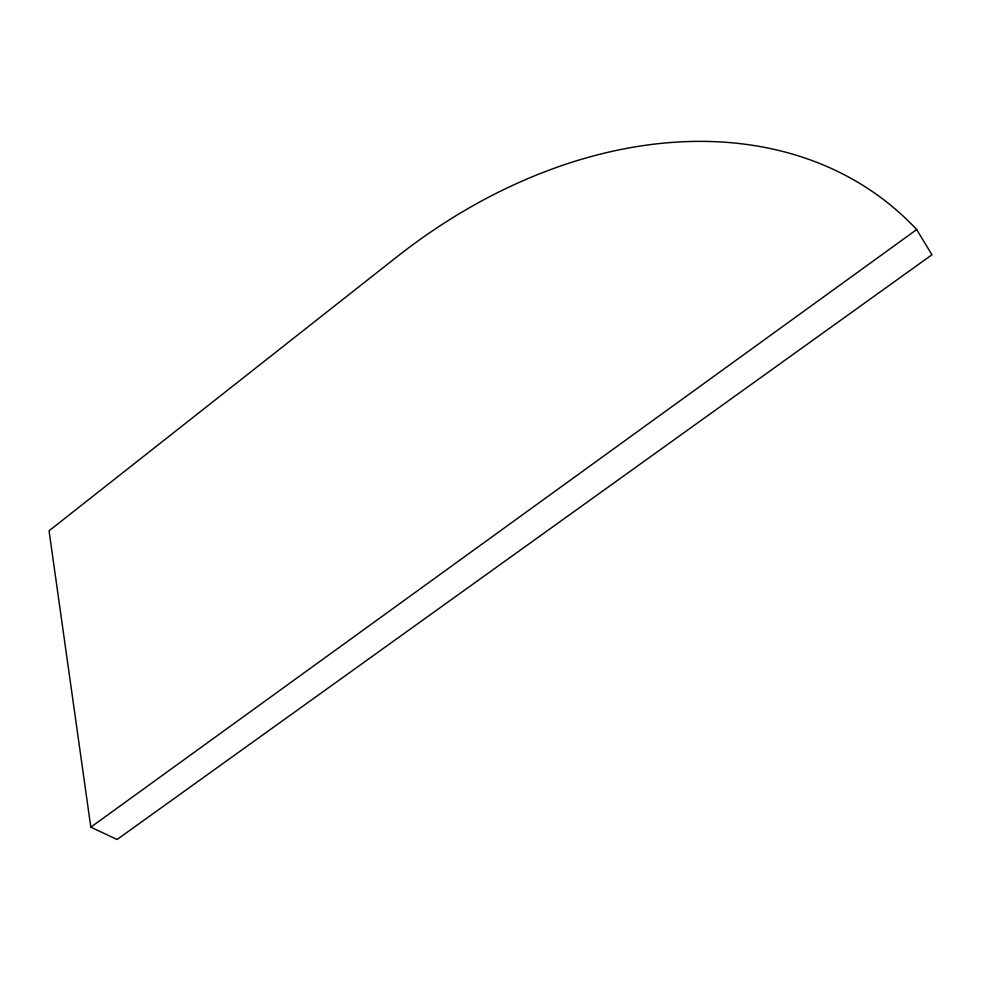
<?xml version="1.0" encoding="UTF-8"?>
<svg xmlns="http://www.w3.org/2000/svg" width="981" height="981" viewBox="0 0 981 981"><rect width="100%" height="100%" fill="white"/><g stroke="black" fill="none" stroke-linecap="round" stroke-linejoin="round"><path stroke-width="1.47" d="M90.816 827.179L916.683 229.566L931.95 254.766L117.058 839.503L90.816 827.179L49.05 530.807L396.765 256.961A481.291 356.949 -48.7 0 1 916.683 229.566"/></g></svg>
